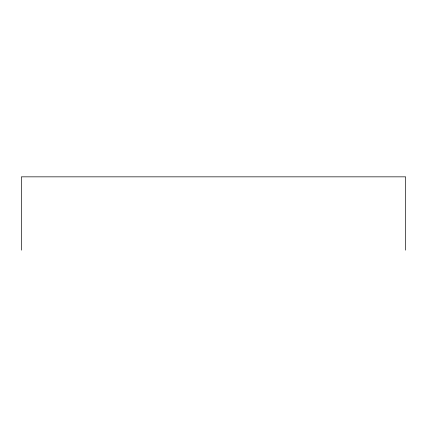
<?xml version="1.0" encoding="UTF-8"?>
<svg xmlns="http://www.w3.org/2000/svg" width="427" height="427" viewBox="0 0 427 427"><rect width="100%" height="100%" fill="white"/><g stroke="black" fill="none" stroke-linecap="round" stroke-linejoin="round"><path stroke-width="0.64" d="M405.65 250.158L405.65 176.842L21.35 176.842L21.35 250.158"/></g></svg>
